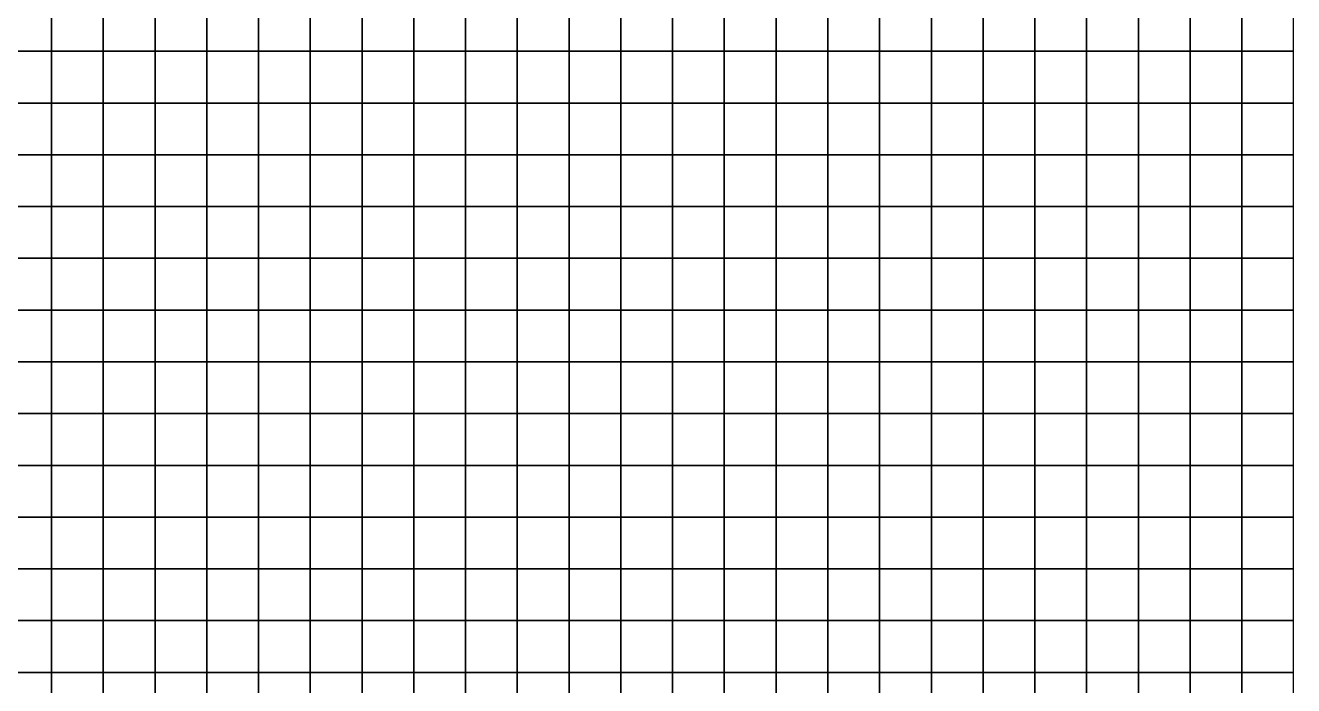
# Model space of a CAD drawing. Extents: x -32000 to 32000, y -32000 to 32000.
# Drawn here: x 16317 to 32000, y -23843 to -15680 of the extents above; entities that cross this region are included whole.
import ezdxf

# ---------------------------------------------------------------- set-up
doc = ezdxf.new("R2010")
doc.units = 0

msp = doc.modelspace()

# ---------------------------------------------------------------- linework, layer by layer
at = {"color": 1}
for points in [[(16000, -16000, 4167.4043), (16640, -16000, 4043.2969), (16640, -15360, 4107.3501), (16000, -15360, 4258.9121)], [(16640, -16000, 4043.2969), (17280, -16000, 3815.0173), (17280, -15360, 3939.2651), (16640, -15360, 4107.3501)], [(17280, -16000, 3815.0173), (17920, -16000, 3750.3757), (17920, -15360, 3925.1968), (17280, -15360, 3939.2651)], [(17920, -16000, 3750.3757), (18559.9961, -16000, 3735.0547), (18559.9961, -15360, 3928.1243), (17920, -15360, 3925.1968)], [(18559.9961, -16000, 3735.0547), (19199.9961, -16000, 3713.3682), (19199.9961, -15360, 3856.3247), (18559.9961, -15360, 3928.1243)], [(19199.9961, -16000, 3713.3682), (19840, -16000, 3720.6787), (19840, -15360, 3966.5603), (19199.9961, -15360, 3856.3247)], [(19840, -16000, 3720.6787), (20480, -16000, 3599.5635), (20480, -15360, 4030.4558), (19840, -15360, 3966.5603)], [(20480, -16000, 3599.5635), (21120, -16000, 3565.0447), (21120, -15360, 3843.7263), (20480, -15360, 4030.4558)], [(21120, -16000, 3565.0447), (21760, -16000, 3517.4263), (21760, -15360, 3878.0732), (21120, -15360, 3843.7263)], [(21760, -16000, 3517.4263), (22399.9961, -16000, 3623.3149), (22399.9961, -15360, 4123.4331), (21760, -15360, 3878.0732)], [(22399.9961, -16000, 3623.3149), (23039.9961, -16000, 3895.1519), (23039.9961, -15360, 4169.5786), (22399.9961, -15360, 4123.4331)], [(23039.9961, -16000, 3895.1519), (23680, -16000, 3943.478), (23680, -15360, 4253.6768), (23039.9961, -15360, 4169.5786)], [(23680, -16000, 3943.478), (24320, -16000, 3924.6743), (24320, -15360, 4438.6128), (23680, -15360, 4253.6768)], [(24320, -16000, 3924.6743), (24960, -16000, 4175.3301), (24960, -15360, 4695.6484), (24320, -15360, 4438.6128)], [(24960, -16000, 4175.3301), (25600, -16000, 4461.6943), (25600, -15360, 4816.7568), (24960, -15360, 4695.6484)], [(25600, -16000, 4461.6943), (26239.9961, -16000, 4302.4487), (26239.9961, -15360, 4502.0557), (25600, -15360, 4816.7568)], [(26239.9961, -16000, 4302.4487), (26879.9961, -16000, 3858.3755), (26879.9961, -15360, 4125.2021), (26239.9961, -15360, 4502.0557)], [(26879.9961, -16000, 3858.3755), (27520, -16000, 3593.4868), (27520, -15360, 3910.4973), (26879.9961, -15360, 4125.2021)], [(27520, -16000, 3593.4868), (28160, -16000, 3588.5361), (28160, -15360, 3726.1733), (27520, -15360, 3910.4973)], [(28160, -16000, 3588.5361), (28800, -16000, 3607.6599), (28800, -15360, 3720.5642), (28160, -15360, 3726.1733)], [(28800, -16000, 3607.6599), (29440, -16000, 3624.0962), (29440, -15360, 3764.5854), (28800, -15360, 3720.5642)], [(29440, -16000, 3624.0962), (30079.9961, -16000, 3627.2964), (30079.9961, -15360, 3829.9976), (29440, -15360, 3764.5854)], [(30079.9961, -16000, 3627.2964), (30719.9961, -16000, 3826.1169), (30719.9961, -15360, 4071.9575), (30079.9961, -15360, 3829.9976)], [(30719.9961, -16000, 3826.1169), (31359.9961, -16000, 4200.1123), (31359.9961, -15360, 4298.8691), (30719.9961, -15360, 4071.9575)], [(31359.9961, -16000, 4200.1123), (32000, -16000), (32000, -15360), (31359.9961, -15360, 4298.8691)], [(16000, -16640, 3868.4822), (16640, -16640, 3800.4749), (16640, -16000, 4043.2969), (16000, -16000, 4167.4043)], [(16640, -16640, 3800.4749), (17280, -16640, 3736.8904), (17280, -16000, 3815.0173), (16640, -16000, 4043.2969)], [(17280, -16640, 3736.8904), (17920, -16640, 3772.9636), (17920, -16000, 3750.3757), (17280, -16000, 3815.0173)], [(17920, -16640, 3772.9636), (18559.9961, -16640, 3764.9937), (18559.9961, -16000, 3735.0547), (17920, -16000, 3750.3757)], [(18559.9961, -16640, 3764.9937), (19199.9961, -16640, 3655.9644), (19199.9961, -16000, 3713.3682), (18559.9961, -16000, 3735.0547)], [(19199.9961, -16640, 3655.9644), (19840, -16640, 3372.9507), (19840, -16000, 3720.6787), (19199.9961, -16000, 3713.3682)], [(19840, -16640, 3372.9507), (20480, -16640, 3191.9795), (20480, -16000, 3599.5635), (19840, -16000, 3720.6787)], [(20480, -16640, 3191.9795), (21120, -16640, 3149.9302), (21120, -16000, 3565.0447), (20480, -16000, 3599.5635)], [(21120, -16640, 3149.9302), (21760, -16640, 2944.1929), (21760, -16000, 3517.4263), (21120, -16000, 3565.0447)], [(21760, -16640, 2944.1929), (22399.9961, -16640, 3091.5662), (22399.9961, -16000, 3623.3149), (21760, -16000, 3517.4263)], [(22399.9961, -16640, 3091.5662), (23039.9961, -16640, 3431.6963), (23039.9961, -16000, 3895.1519), (22399.9961, -16000, 3623.3149)], [(23039.9961, -16640, 3431.6963), (23680, -16640, 3381.2993), (23680, -16000, 3943.478), (23039.9961, -16000, 3895.1519)], [(23680, -16640, 3381.2993), (24320, -16640, 3452.8274), (24320, -16000, 3924.6743), (23680, -16000, 3943.478)], [(24320, -16640, 3452.8274), (24960, -16640, 3694.7185), (24960, -16000, 4175.3301), (24320, -16000, 3924.6743)], [(24960, -16640, 3694.7185), (25600, -16640, 3787.4919), (25600, -16000, 4461.6943), (24960, -16000, 4175.3301)], [(25600, -16640, 3787.4919), (26239.9961, -16640, 3870.2788), (26239.9961, -16000, 4302.4487), (25600, -16000, 4461.6943)], [(26239.9961, -16640, 3870.2788), (26879.9961, -16640, 3684.5105), (26879.9961, -16000, 3858.3755), (26239.9961, -16000, 4302.4487)], [(26879.9961, -16640, 3684.5105), (27520, -16640, 3364.1174), (27520, -16000, 3593.4868), (26879.9961, -16000, 3858.3755)], [(27520, -16640, 3364.1174), (28160, -16640, 3436.8718), (28160, -16000, 3588.5361), (27520, -16000, 3593.4868)], [(28160, -16640, 3436.8718), (28800, -16640, 3555.2063), (28800, -16000, 3607.6599), (28160, -16000, 3588.5361)], [(28800, -16640, 3555.2063), (29440, -16640, 3704.4102), (29440, -16000, 3624.0962), (28800, -16000, 3607.6599)], [(29440, -16640, 3704.4102), (30079.9961, -16640, 3716.8552), (30079.9961, -16000, 3627.2964), (29440, -16000, 3624.0962)], [(30079.9961, -16640, 3716.8552), (30719.9961, -16640, 3802.8789), (30719.9961, -16000, 3826.1169), (30079.9961, -16000, 3627.2964)], [(30719.9961, -16640, 3802.8789), (31359.9961, -16640, 3959.6707), (31359.9961, -16000, 4200.1123), (30719.9961, -16000, 3826.1169)], [(31359.9961, -16640, 3959.6707), (32000, -16640), (32000, -16000), (31359.9961, -16000, 4200.1123)], [(16000, -17280, 3636.9434), (16640, -17280, 3733.1252), (16640, -16640, 3800.4749), (16000, -16640, 3868.4822)], [(16640, -17280, 3733.1252), (17280, -17280, 3752.0393), (17280, -16640, 3736.8904), (16640, -16640, 3800.4749)], [(17280, -17280, 3752.0393), (17920, -17280, 3661.5615), (17920, -16640, 3772.9636), (17280, -16640, 3736.8904)], [(17920, -17280, 3661.5615), (18559.9961, -17280, 3559.6475), (18559.9961, -16640, 3764.9937), (17920, -16640, 3772.9636)], [(18559.9961, -17280, 3559.6475), (19199.9961, -17280, 3349.8076), (19199.9961, -16640, 3655.9644), (18559.9961, -16640, 3764.9937)], [(19199.9961, -17280, 3349.8076), (19840, -17280, 2950.7556), (19840, -16640, 3372.9507), (19199.9961, -16640, 3655.9644)], [(19840, -17280, 2950.7556), (20480, -17280, 2837.9883), (20480, -16640, 3191.9795), (19840, -16640, 3372.9507)], [(20480, -17280, 2837.9883), (21120, -17280, 2759.874), (21120, -16640, 3149.9302), (20480, -16640, 3191.9795)], [(21120, -17280, 2759.874), (21760, -17280, 2535.4602), (21760, -16640, 2944.1929), (21120, -16640, 3149.9302)], [(21760, -17280, 2535.4602), (22399.9961, -17280, 2678.5796), (22399.9961, -16640, 3091.5662), (21760, -16640, 2944.1929)], [(22399.9961, -17280, 2678.5796), (23039.9961, -17280, 2847.9919), (23039.9961, -16640, 3431.6963), (22399.9961, -16640, 3091.5662)], [(23039.9961, -17280, 2847.9919), (23680, -17280, 2818.4741), (23680, -16640, 3381.2993), (23039.9961, -16640, 3431.6963)], [(23680, -17280, 2818.4741), (24320, -17280, 3073.6433), (24320, -16640, 3452.8274), (23680, -16640, 3381.2993)], [(24320, -17280, 3073.6433), (24960, -17280, 3326.2927), (24960, -16640, 3694.7185), (24320, -16640, 3452.8274)], [(24960, -17280, 3326.2927), (25600, -17280, 3162.8604), (25600, -16640, 3787.4919), (24960, -16640, 3694.7185)], [(25600, -17280, 3162.8604), (26239.9961, -17280, 3112.3008), (26239.9961, -16640, 3870.2788), (25600, -16640, 3787.4919)], [(26239.9961, -17280, 3112.3008), (26879.9961, -17280, 3216.6404), (26879.9961, -16640, 3684.5105), (26239.9961, -16640, 3870.2788)], [(26879.9961, -17280, 3216.6404), (27520, -17280, 3167.3577), (27520, -16640, 3364.1174), (26879.9961, -16640, 3684.5105)], [(27520, -17280, 3167.3577), (28160, -17280, 3334.9495), (28160, -16640, 3436.8718), (27520, -16640, 3364.1174)], [(28160, -17280, 3334.9495), (28800, -17280, 3535.8081), (28800, -16640, 3555.2063), (28160, -16640, 3436.8718)], [(28800, -17280, 3535.8081), (29440, -17280, 3777.7473), (29440, -16640, 3704.4102), (28800, -16640, 3555.2063)], [(29440, -17280, 3777.7473), (30079.9961, -17280, 3860.4106), (30079.9961, -16640, 3716.8552), (29440, -16640, 3704.4102)], [(30079.9961, -17280, 3860.4106), (30719.9961, -17280, 3778.2097), (30719.9961, -16640, 3802.8789), (30079.9961, -16640, 3716.8552)], [(30719.9961, -17280, 3778.2097), (31359.9961, -17280, 3638.512), (31359.9961, -16640, 3959.6707), (30719.9961, -16640, 3802.8789)], [(31359.9961, -17280, 3638.512), (32000, -17280), (32000, -16640), (31359.9961, -16640, 3959.6707)], [(16000, -17920, 3518.7813), (16640, -17920, 3530.6458), (16640, -17280, 3733.1252), (16000, -17280, 3636.9434)], [(16640, -17920, 3530.6458), (17280, -17920, 3524.425), (17280, -17280, 3752.0393), (16640, -17280, 3733.1252)], [(17280, -17920, 3524.425), (17920, -17920, 3266.5107), (17920, -17280, 3661.5615), (17280, -17280, 3752.0393)], [(17920, -17920, 3266.5107), (18559.9961, -17920, 3107.3599), (18559.9961, -17280, 3559.6475), (17920, -17280, 3661.5615)], [(18559.9961, -17920, 3107.3599), (19199.9961, -17920, 2961.9543), (19199.9961, -17280, 3349.8076), (18559.9961, -17280, 3559.6475)], [(19199.9961, -17920, 2961.9543), (19840, -17920, 2768.6091), (19840, -17280, 2950.7556), (19199.9961, -17280, 3349.8076)], [(19840, -17920, 2768.6091), (20480, -17920, 2697.5588), (20480, -17280, 2837.9883), (19840, -17280, 2950.7556)], [(20480, -17920, 2697.5588), (21120, -17920, 2606.6262), (21120, -17280, 2759.874), (20480, -17280, 2837.9883)], [(21120, -17920, 2606.6262), (21760, -17920, 2523.4475), (21760, -17280, 2535.4602), (21120, -17280, 2759.874)], [(21760, -17920, 2523.4475), (22399.9961, -17920, 2476.6536), (22399.9961, -17280, 2678.5796), (21760, -17280, 2535.4602)], [(22399.9961, -17920, 2476.6536), (23039.9961, -17920, 2472.3726), (23039.9961, -17280, 2847.9919), (22399.9961, -17280, 2678.5796)], [(23039.9961, -17920, 2472.3726), (23680, -17920, 2578.6243), (23680, -17280, 2818.4741), (23039.9961, -17280, 2847.9919)], [(23680, -17920, 2578.6243), (24320, -17920, 2775.4727), (24320, -17280, 3073.6433), (23680, -17280, 2818.4741)], [(24320, -17920, 2775.4727), (24960, -17920, 3002.0186), (24960, -17280, 3326.2927), (24320, -17280, 3073.6433)], [(24960, -17920, 3002.0186), (25600, -17920, 2708.854), (25600, -17280, 3162.8604), (24960, -17280, 3326.2927)], [(25600, -17920, 2708.854), (26239.9961, -17920, 2437.5193), (26239.9961, -17280, 3112.3008), (25600, -17280, 3162.8604)], [(26239.9961, -17920, 2437.5193), (26879.9961, -17920, 2565.9077), (26879.9961, -17280, 3216.6404), (26239.9961, -17280, 3112.3008)], [(26879.9961, -17920, 2565.9077), (27520, -17920, 2759.6501), (27520, -17280, 3167.3577), (26879.9961, -17280, 3216.6404)], [(27520, -17920, 2759.6501), (28160, -17920, 3107.8696), (28160, -17280, 3334.9495), (27520, -17280, 3167.3577)], [(28160, -17920, 3107.8696), (28800, -17920, 3337.6975), (28800, -17280, 3535.8081), (28160, -17280, 3334.9495)], [(28800, -17920, 3337.6975), (29440, -17920, 3627.1355), (29440, -17280, 3777.7473), (28800, -17280, 3535.8081)], [(29440, -17920, 3627.1355), (30079.9961, -17920, 3708.0161), (30079.9961, -17280, 3860.4106), (29440, -17280, 3777.7473)], [(30079.9961, -17920, 3708.0161), (30719.9961, -17920, 3449.9795), (30719.9961, -17280, 3778.2097), (30079.9961, -17280, 3860.4106)], [(30719.9961, -17920, 3449.9795), (31359.9961, -17920, 3201.3232), (31359.9961, -17280, 3638.512), (30719.9961, -17280, 3778.2097)], [(31359.9961, -17920, 3201.3232), (32000, -17920), (32000, -17280), (31359.9961, -17280, 3638.512)], [(16000, -18560, 3388.9114), (16640, -18560, 3164.7986), (16640, -17920, 3530.6458), (16000, -17920, 3518.7813)], [(16640, -18560, 3164.7986), (17280, -18560, 3136.9402), (17280, -17920, 3524.425), (16640, -17920, 3530.6458)], [(17280, -18560, 3136.9402), (17920, -18560, 3042.0156), (17920, -17920, 3266.5107), (17280, -17920, 3524.425)], [(17920, -18560, 3042.0156), (18559.9961, -18560, 2886.2244), (18559.9961, -17920, 3107.3599), (17920, -17920, 3266.5107)], [(18559.9961, -18560, 2886.2244), (19199.9961, -18560, 2827.3267), (19199.9961, -17920, 2961.9543), (18559.9961, -17920, 3107.3599)], [(19199.9961, -18560, 2827.3267), (19840, -18560, 2892.563), (19840, -17920, 2768.6091), (19199.9961, -17920, 2961.9543)], [(19840, -18560, 2892.563), (20480, -18560, 2860.4622), (20480, -17920, 2697.5588), (19840, -17920, 2768.6091)], [(20480, -18560, 2860.4622), (21120, -18560, 2705.6934), (21120, -17920, 2606.6262), (20480, -17920, 2697.5588)], [(21120, -18560, 2705.6934), (21760, -18560, 2573.1956), (21760, -17920, 2523.4475), (21120, -17920, 2606.6262)], [(21760, -18560, 2573.1956), (22399.9961, -18560, 2397.5168), (22399.9961, -17920, 2476.6536), (21760, -17920, 2523.4475)], [(22399.9961, -18560, 2397.5168), (23039.9961, -18560, 2363.8633), (23039.9961, -17920, 2472.3726), (22399.9961, -17920, 2476.6536)], [(23039.9961, -18560, 2363.8633), (23680, -18560, 2330.3706), (23680, -17920, 2578.6243), (23039.9961, -17920, 2472.3726)], [(23680, -18560, 2330.3706), (24320, -18560, 2381.1462), (24320, -17920, 2775.4727), (23680, -17920, 2578.6243)], [(24320, -18560, 2381.1462), (24960, -18560, 2663.6208), (24960, -17920, 3002.0186), (24320, -17920, 2775.4727)], [(24960, -18560, 2663.6208), (25600, -18560, 2373.7283), (25600, -17920, 2708.854), (24960, -17920, 3002.0186)], [(25600, -18560, 2373.7283), (26239.9961, -18560, 1969.1946), (26239.9961, -17920, 2437.5193), (25600, -17920, 2708.854)], [(26239.9961, -18560, 1969.1946), (26879.9961, -18560, 1993.5083), (26879.9961, -17920, 2565.9077), (26239.9961, -17920, 2437.5193)], [(26879.9961, -18560, 1993.5083), (27520, -18560, 2200.1194), (27520, -17920, 2759.6501), (26879.9961, -17920, 2565.9077)], [(27520, -18560, 2200.1194), (28160, -18560, 2419.2463), (28160, -17920, 3107.8696), (27520, -17920, 2759.6501)], [(28160, -18560, 2419.2463), (28800, -18560, 2859.0945), (28800, -17920, 3337.6975), (28160, -17920, 3107.8696)], [(28800, -18560, 2859.0945), (29440, -18560, 3563.8816), (29440, -17920, 3627.1355), (28800, -17920, 3337.6975)], [(29440, -18560, 3563.8816), (30079.9961, -18560, 3669.6145), (30079.9961, -17920, 3708.0161), (29440, -17920, 3627.1355)], [(30079.9961, -18560, 3669.6145), (30719.9961, -18560, 3297.9233), (30719.9961, -17920, 3449.9795), (30079.9961, -17920, 3708.0161)], [(30719.9961, -18560, 3297.9233), (31359.9961, -18560, 3018.2051), (31359.9961, -17920, 3201.3232), (30719.9961, -17920, 3449.9795)], [(31359.9961, -18560, 3018.2051), (32000, -18560), (32000, -17920), (31359.9961, -17920, 3201.3232)], [(16000, -19200, 3169.9473), (16640, -19200, 2970.7688), (16640, -18560, 3164.7986), (16000, -18560, 3388.9114)], [(16640, -19200, 2970.7688), (17280, -19200, 2978.9751), (17280, -18560, 3136.9402), (16640, -18560, 3164.7986)], [(17280, -19200, 2978.9751), (17920, -19200, 2998.8469), (17920, -18560, 3042.0156), (17280, -18560, 3136.9402)], [(17920, -19200, 2998.8469), (18559.9961, -19200, 2826.0437), (18559.9961, -18560, 2886.2244), (17920, -18560, 3042.0156)], [(18559.9961, -19200, 2826.0437), (19199.9961, -19200, 2792.2542), (19199.9961, -18560, 2827.3267), (18559.9961, -18560, 2886.2244)], [(19199.9961, -19200, 2792.2542), (19840, -19200, 2988.5798), (19840, -18560, 2892.563), (19199.9961, -18560, 2827.3267)], [(19840, -19200, 2988.5798), (20480, -19200, 2991.2947), (20480, -18560, 2860.4622), (19840, -18560, 2892.563)], [(20480, -19200, 2991.2947), (21120, -19200, 2830.8284), (21120, -18560, 2705.6934), (20480, -18560, 2860.4622)], [(21120, -19200, 2830.8284), (21760, -19200, 2594.9204), (21760, -18560, 2573.1956), (21120, -18560, 2705.6934)], [(21760, -19200, 2594.9204), (22399.9961, -19200, 2276.8572), (22399.9961, -18560, 2397.5168), (21760, -18560, 2573.1956)], [(22399.9961, -19200, 2276.8572), (23039.9961, -19200, 2114.1228), (23039.9961, -18560, 2363.8633), (22399.9961, -18560, 2397.5168)], [(23039.9961, -19200, 2114.1228), (23680, -19200, 1953.8127), (23680, -18560, 2330.3706), (23039.9961, -18560, 2363.8633)], [(23680, -19200, 1953.8127), (24320, -19200, 1984.9796), (24320, -18560, 2381.1462), (23680, -18560, 2330.3706)], [(24320, -19200, 1984.9796), (24960, -19200, 2250.2419), (24960, -18560, 2663.6208), (24320, -18560, 2381.1462)], [(24960, -19200, 2250.2419), (25600, -19200, 2086.8403), (25600, -18560, 2373.7283), (24960, -18560, 2663.6208)], [(25600, -19200, 2086.8403), (26239.9961, -19200, 1742.8783), (26239.9961, -18560, 1969.1946), (25600, -18560, 2373.7283)], [(26239.9961, -19200, 1742.8783), (26879.9961, -19200, 1700.866), (26879.9961, -18560, 1993.5083), (26239.9961, -18560, 1969.1946)], [(26879.9961, -19200, 1700.866), (27520, -19200, 1845.6902), (27520, -18560, 2200.1194), (26879.9961, -18560, 1993.5083)], [(27520, -19200, 1845.6902), (28160, -19200, 2049.053), (28160, -18560, 2419.2463), (27520, -18560, 2200.1194)], [(28160, -19200, 2049.053), (28800, -19200, 2720.3433), (28800, -18560, 2859.0945), (28160, -18560, 2419.2463)], [(28800, -19200, 2720.3433), (29440, -19200, 3536.8518), (29440, -18560, 3563.8816), (28800, -18560, 2859.0945)], [(29440, -19200, 3536.8518), (30079.9961, -19200, 3747.5742), (30079.9961, -18560, 3669.6145), (29440, -18560, 3563.8816)], [(30079.9961, -19200, 3747.5742), (30719.9961, -19200, 3398.5027), (30719.9961, -18560, 3297.9233), (30079.9961, -18560, 3669.6145)], [(30719.9961, -19200, 3398.5027), (31359.9961, -19200, 3047.1689), (31359.9961, -18560, 3018.2051), (30719.9961, -18560, 3297.9233)], [(31359.9961, -19200, 3047.1689), (32000, -19200), (32000, -18560), (31359.9961, -18560, 3018.2051)], [(16000, -19840, 3126.1724), (16640, -19840, 2940.8376), (16640, -19200, 2970.7688), (16000, -19200, 3169.9473)], [(16640, -19840, 2940.8376), (17280, -19840, 2905.1184), (17280, -19200, 2978.9751), (16640, -19200, 2970.7688)], [(17280, -19840, 2905.1184), (17920, -19840, 2824.5178), (17920, -19200, 2998.8469), (17280, -19200, 2978.9751)], [(17920, -19840, 2824.5178), (18559.9961, -19840, 2635.9075), (18559.9961, -19200, 2826.0437), (17920, -19200, 2998.8469)], [(18559.9961, -19840, 2635.9075), (19199.9961, -19840, 2565.8901), (19199.9961, -19200, 2792.2542), (18559.9961, -19200, 2826.0437)], [(19199.9961, -19840, 2565.8901), (19840, -19840, 2879.9661), (19840, -19200, 2988.5798), (19199.9961, -19200, 2792.2542)], [(19840, -19840, 2879.9661), (20480, -19840, 2997.769), (20480, -19200, 2991.2947), (19840, -19200, 2988.5798)], [(20480, -19840, 2997.769), (21120, -19840, 2816.5144), (21120, -19200, 2830.8284), (20480, -19200, 2991.2947)], [(21120, -19840, 2816.5144), (21760, -19840, 2589.9851), (21760, -19200, 2594.9204), (21120, -19200, 2830.8284)], [(21760, -19840, 2589.9851), (22399.9961, -19840, 2266.2981), (22399.9961, -19200, 2276.8572), (21760, -19200, 2594.9204)], [(22399.9961, -19840, 2266.2981), (23039.9961, -19840, 1981.3961), (23039.9961, -19200, 2114.1228), (22399.9961, -19200, 2276.8572)], [(23039.9961, -19840, 1981.3961), (23680, -19840, 1777.5367), (23680, -19200, 1953.8127), (23039.9961, -19200, 2114.1228)], [(23680, -19840, 1777.5367), (24320, -19840, 1818.7792), (24320, -19200, 1984.9796), (23680, -19200, 1953.8127)], [(24320, -19840, 1818.7792), (24960, -19840, 2030.645), (24960, -19200, 2250.2419), (24320, -19200, 1984.9796)], [(24960, -19840, 2030.645), (25600, -19840, 1954.2603), (25600, -19200, 2086.8403), (24960, -19200, 2250.2419)], [(25600, -19840, 1954.2603), (26239.9961, -19840, 1735.9392), (26239.9961, -19200, 1742.8783), (25600, -19200, 2086.8403)], [(26239.9961, -19840, 1735.9392), (26879.9961, -19840, 1671.4956), (26879.9961, -19200, 1700.866), (26239.9961, -19200, 1742.8783)], [(26879.9961, -19840, 1671.4956), (27520, -19840, 1686.307), (27520, -19200, 1845.6902), (26879.9961, -19200, 1700.866)], [(27520, -19840, 1686.307), (28160, -19840, 1891.5896), (28160, -19200, 2049.053), (27520, -19200, 1845.6902)], [(28160, -19840, 1891.5896), (28800, -19840, 2425.2058), (28800, -19200, 2720.3433), (28160, -19200, 2049.053)], [(28800, -19840, 2425.2058), (29440, -19840, 3036.9194), (29440, -19200, 3536.8518), (28800, -19200, 2720.3433)], [(29440, -19840, 3036.9194), (30079.9961, -19840, 3453.5457), (30079.9961, -19200, 3747.5742), (29440, -19200, 3536.8518)], [(30079.9961, -19840, 3453.5457), (30719.9961, -19840, 3460.3435), (30719.9961, -19200, 3398.5027), (30079.9961, -19200, 3747.5742)], [(30719.9961, -19840, 3460.3435), (31359.9961, -19840, 3242.7634), (31359.9961, -19200, 3047.1689), (30719.9961, -19200, 3398.5027)], [(31359.9961, -19840, 3242.7634), (32000, -19840), (32000, -19200), (31359.9961, -19200, 3047.1689)], [(16000, -20480, 3152.563), (16640, -20480, 2998.6357), (16640, -19840, 2940.8376), (16000, -19840, 3126.1724)], [(16640, -20480, 2998.6357), (17280, -20480, 2958.0771), (17280, -19840, 2905.1184), (16640, -19840, 2940.8376)], [(17280, -20480, 2958.0771), (17920, -20480, 2777.4148), (17920, -19840, 2824.5178), (17280, -19840, 2905.1184)], [(17920, -20480, 2777.4148), (18559.9961, -20480, 2560.8359), (18559.9961, -19840, 2635.9075), (17920, -19840, 2824.5178)], [(18559.9961, -20480, 2560.8359), (19199.9961, -20480, 2337.1316), (19199.9961, -19840, 2565.8901), (18559.9961, -19840, 2635.9075)], [(19199.9961, -20480, 2337.1316), (19840, -20480, 2507.0271), (19840, -19840, 2879.9661), (19199.9961, -19840, 2565.8901)], [(19840, -20480, 2507.0271), (20480, -20480, 2689.041), (20480, -19840, 2997.769), (19840, -19840, 2879.9661)], [(20480, -20480, 2689.041), (21120, -20480, 2501.4985), (21120, -19840, 2816.5144), (20480, -19840, 2997.769)], [(21120, -20480, 2501.4985), (21760, -20480, 2303.6584), (21760, -19840, 2589.9851), (21120, -19840, 2816.5144)], [(21760, -20480, 2303.6584), (22399.9961, -20480, 2162.5249), (22399.9961, -19840, 2266.2981), (21760, -19840, 2589.9851)], [(22399.9961, -20480, 2162.5249), (23039.9961, -20480, 1996.879), (23039.9961, -19840, 1981.3961), (22399.9961, -19840, 2266.2981)], [(23039.9961, -20480, 1996.879), (23680, -20480, 1777.5083), (23680, -19840, 1777.5367), (23039.9961, -19840, 1981.3961)], [(23680, -20480, 1777.5083), (24320, -20480, 1756.8451), (24320, -19840, 1818.7792), (23680, -19840, 1777.5367)], [(24320, -20480, 1756.8451), (24960, -20480, 1884.8514), (24960, -19840, 2030.645), (24320, -19840, 1818.7792)], [(24960, -20480, 1884.8514), (25600, -20480, 1815.2069), (25600, -19840, 1954.2603), (24960, -19840, 2030.645)], [(25600, -20480, 1815.2069), (26239.9961, -20480, 1670.2803), (26239.9961, -19840, 1735.9392), (25600, -19840, 1954.2603)], [(26239.9961, -20480, 1670.2803), (26879.9961, -20480, 1668.2957), (26879.9961, -19840, 1671.4956), (26239.9961, -19840, 1735.9392)], [(26879.9961, -20480, 1668.2957), (27520, -20480, 1669.6213), (27520, -19840, 1686.307), (26879.9961, -19840, 1671.4956)], [(27520, -20480, 1669.6213), (28160, -20480, 1763.6738), (28160, -19840, 1891.5896), (27520, -19840, 1686.307)], [(28160, -20480, 1763.6738), (28800, -20480, 2147.7539), (28800, -19840, 2425.2058), (28160, -19840, 1891.5896)], [(28800, -20480, 2147.7539), (29440, -20480, 2593.7712), (29440, -19840, 3036.9194), (28800, -19840, 2425.2058)], [(29440, -20480, 2593.7712), (30079.9961, -20480, 3075.2976), (30079.9961, -19840, 3453.5457), (29440, -19840, 3036.9194)], [(30079.9961, -20480, 3075.2976), (30719.9961, -20480, 3434.5154), (30719.9961, -19840, 3460.3435), (30079.9961, -19840, 3453.5457)], [(30719.9961, -20480, 3434.5154), (31359.9961, -20480, 3296.144), (31359.9961, -19840, 3242.7634), (30719.9961, -19840, 3460.3435)], [(31359.9961, -20480, 3296.144), (32000, -20480), (32000, -19840), (31359.9961, -19840, 3242.7634)], [(16000, -21120, 3317.3748), (16640, -21120, 3111.6379), (16640, -20480, 2998.6357), (16000, -20480, 3152.563)], [(16640, -21120, 3111.6379), (17280, -21120, 3094.3088), (17280, -20480, 2958.0771), (16640, -20480, 2998.6357)], [(17280, -21120, 3094.3088), (17920, -21120, 2906.0842), (17920, -20480, 2777.4148), (17280, -20480, 2958.0771)], [(17920, -21120, 2906.0842), (18559.9961, -21120, 2471.7202), (18559.9961, -20480, 2560.8359), (17920, -20480, 2777.4148)], [(18559.9961, -21120, 2471.7202), (19199.9961, -21120, 2085.4709), (19199.9961, -20480, 2337.1316), (18559.9961, -20480, 2560.8359)], [(19199.9961, -21120, 2085.4709), (19840, -21120, 2108.6028), (19840, -20480, 2507.0271), (19199.9961, -20480, 2337.1316)], [(19840, -21120, 2108.6028), (20480, -21120, 2253.0862), (20480, -20480, 2689.041), (19840, -20480, 2507.0271)], [(20480, -21120, 2253.0862), (21120, -21120, 2185.615), (21120, -20480, 2501.4985), (20480, -20480, 2689.041)], [(21120, -21120, 2185.615), (21760, -21120, 2008.6226), (21760, -20480, 2303.6584), (21120, -20480, 2501.4985)], [(21760, -21120, 2008.6226), (22399.9961, -21120, 1917.0425), (22399.9961, -20480, 2162.5249), (21760, -20480, 2303.6584)], [(22399.9961, -21120, 1917.0425), (23039.9961, -21120, 1871.8778), (23039.9961, -20480, 1996.879), (22399.9961, -20480, 2162.5249)], [(23039.9961, -21120, 1871.8778), (23680, -21120, 1748.9883), (23680, -20480, 1777.5083), (23039.9961, -20480, 1996.879)], [(23680, -21120, 1748.9883), (24320, -21120, 1708.5287), (24320, -20480, 1756.8451), (23680, -20480, 1777.5083)], [(24320, -21120, 1708.5287), (24960, -21120, 1722.3369), (24960, -20480, 1884.8514), (24320, -20480, 1756.8451)], [(24960, -21120, 1722.3369), (25600, -21120, 1662.4447), (25600, -20480, 1815.2069), (24960, -20480, 1884.8514)], [(25600, -21120, 1662.4447), (26239.9961, -21120, 1663.7703), (26239.9961, -20480, 1670.2803), (25600, -20480, 1815.2069)], [(26239.9961, -21120, 1663.7703), (26879.9961, -21120, 1665.0957), (26879.9961, -20480, 1668.2957), (26239.9961, -20480, 1670.2803)], [(26879.9961, -21120, 1665.0957), (27520, -21120, 1666.4213), (27520, -20480, 1669.6213), (26879.9961, -20480, 1668.2957)], [(27520, -21120, 1666.4213), (28160, -21120, 1714.0726), (28160, -20480, 1763.6738), (27520, -20480, 1669.6213)], [(28160, -21120, 1714.0726), (28800, -21120, 1995.4265), (28800, -20480, 2147.7539), (28160, -20480, 1763.6738)], [(28800, -21120, 1995.4265), (29440, -21120, 2448.6877), (29440, -20480, 2593.7712), (28800, -20480, 2147.7539)], [(29440, -21120, 2448.6877), (30079.9961, -21120, 2899.3071), (30079.9961, -20480, 3075.2976), (29440, -20480, 2593.7712)], [(30079.9961, -21120, 2899.3071), (30719.9961, -21120, 3164.8657), (30719.9961, -20480, 3434.5154), (30079.9961, -20480, 3075.2976)], [(30719.9961, -21120, 3164.8657), (31359.9961, -21120, 3128.5813), (31359.9961, -20480, 3296.144), (30719.9961, -20480, 3434.5154)], [(31359.9961, -21120, 3128.5813), (32000, -21120), (32000, -20480), (31359.9961, -20480, 3296.144)], [(16000, -21760, 3641.5488), (16640, -21760, 3215.7615), (16640, -21120, 3111.6379), (16000, -21120, 3317.3748)], [(16640, -21760, 3215.7615), (17280, -21760, 2847.4287), (17280, -21120, 3094.3088), (16640, -21120, 3111.6379)], [(17280, -21760, 2847.4287), (17920, -21760, 2652.5942), (17920, -21120, 2906.0842), (17280, -21120, 3094.3088)], [(17920, -21760, 2652.5942), (18559.9961, -21760, 2401.0894), (18559.9961, -21120, 2471.7202), (17920, -21120, 2906.0842)], [(18559.9961, -21760, 2401.0894), (19199.9961, -21760, 2101.7024), (19199.9961, -21120, 2085.4709), (18559.9961, -21120, 2471.7202)], [(19199.9961, -21760, 2101.7024), (19840, -21760, 1981.8516), (19840, -21120, 2108.6028), (19199.9961, -21120, 2085.4709)], [(19840, -21760, 1981.8516), (20480, -21760, 1985.5114), (20480, -21120, 2253.0862), (19840, -21120, 2108.6028)], [(20480, -21760, 1985.5114), (21120, -21760, 2056.573), (21120, -21120, 2185.615), (20480, -21120, 2253.0862)], [(21120, -21760, 2056.573), (21760, -21760, 1976.1766), (21760, -21120, 2008.6226), (21120, -21120, 2185.615)], [(21760, -21760, 1976.1766), (22399.9961, -21760, 1844.5624), (22399.9961, -21120, 1917.0425), (21760, -21120, 2008.6226)], [(22399.9961, -21760, 1844.5624), (23039.9961, -21760, 1847.7196), (23039.9961, -21120, 1871.8778), (22399.9961, -21120, 1917.0425)], [(23039.9961, -21760, 1847.7196), (23680, -21760, 1778.2305), (23680, -21120, 1748.9883), (23039.9961, -21120, 1871.8778)], [(23680, -21760, 1778.2305), (24320, -21760, 1731.9902), (24320, -21120, 1708.5287), (23680, -21120, 1748.9883)], [(24320, -21760, 1731.9902), (24960, -21760, 1694.6073), (24960, -21120, 1722.3369), (24320, -21120, 1708.5287)], [(24960, -21760, 1694.6073), (25600, -21760, 1659.2448), (25600, -21120, 1662.4447), (24960, -21120, 1722.3369)], [(25600, -21760, 1659.2448), (26239.9961, -21760, 1660.5703), (26239.9961, -21120, 1663.7703), (25600, -21120, 1662.4447)], [(26239.9961, -21760, 1660.5703), (26879.9961, -21760, 1661.8958), (26879.9961, -21120, 1665.0957), (26239.9961, -21120, 1663.7703)], [(26879.9961, -21760, 1661.8958), (27520, -21760, 1663.2213), (27520, -21120, 1666.4213), (26879.9961, -21120, 1665.0957)], [(27520, -21760, 1663.2213), (28160, -21760, 1664.547), (28160, -21120, 1714.0726), (27520, -21120, 1666.4213)], [(28160, -21760, 1664.547), (28800, -21760, 1746.1428), (28800, -21120, 1995.4265), (28160, -21120, 1714.0726)], [(28800, -21760, 1746.1428), (29440, -21760, 2197.459), (29440, -21120, 2448.6877), (28800, -21120, 1995.4265)], [(29440, -21760, 2197.459), (30079.9961, -21760, 2557.7078), (30079.9961, -21120, 2899.3071), (29440, -21120, 2448.6877)], [(30079.9961, -21760, 2557.7078), (30719.9961, -21760, 2727.9836), (30719.9961, -21120, 3164.8657), (30079.9961, -21120, 2899.3071)], [(30719.9961, -21760, 2727.9836), (31359.9961, -21760, 3036.144), (31359.9961, -21120, 3128.5813), (30719.9961, -21120, 3164.8657)], [(31359.9961, -21760, 3036.144), (32000, -21760), (32000, -21120), (31359.9961, -21120, 3128.5813)], [(16000, -22400, 3485.627), (16640, -22400, 3066.6157), (16640, -21760, 3215.7615), (16000, -21760, 3641.5488)], [(16640, -22400, 3066.6157), (17280, -22400, 2531.1074), (17280, -21760, 2847.4287), (16640, -21760, 3215.7615)], [(17280, -22400, 2531.1074), (17920, -22400, 2362.6172), (17920, -21760, 2652.5942), (17280, -21760, 2847.4287)], [(17920, -22400, 2362.6172), (18559.9961, -22400, 2360.0127), (18559.9961, -21760, 2401.0894), (17920, -21760, 2652.5942)], [(18559.9961, -22400, 2360.0127), (19199.9961, -22400, 2198.5225), (19199.9961, -21760, 2101.7024), (18559.9961, -21760, 2401.0894)], [(19199.9961, -22400, 2198.5225), (19840, -22400, 1920.8132), (19840, -21760, 1981.8516), (19199.9961, -21760, 2101.7024)], [(19840, -22400, 1920.8132), (20480, -22400, 1807.2346), (20480, -21760, 1985.5114), (19840, -21760, 1981.8516)], [(20480, -22400, 1807.2346), (21120, -22400, 1877.531), (21120, -21760, 2056.573), (20480, -21760, 1985.5114)], [(21120, -22400, 1877.531), (21760, -22400, 1887.463), (21760, -21760, 1976.1766), (21120, -21760, 2056.573)], [(21760, -22400, 1887.463), (22399.9961, -22400, 1824.7352), (22399.9961, -21760, 1844.5624), (21760, -21760, 1976.1766)], [(22399.9961, -22400, 1824.7352), (23039.9961, -22400, 1829.2959), (23039.9961, -21760, 1847.7196), (22399.9961, -21760, 1844.5624)], [(23039.9961, -22400, 1829.2959), (23680, -22400, 1833.7832), (23680, -21760, 1778.2305), (23039.9961, -21760, 1847.7196)], [(23680, -22400, 1833.7832), (24320, -22400, 1793.8113), (24320, -21760, 1731.9902), (23680, -21760, 1778.2305)], [(24320, -22400, 1793.8113), (24960, -22400, 1702.2484), (24960, -21760, 1694.6073), (24320, -21760, 1731.9902)], [(24960, -22400, 1702.2484), (25600, -22400, 1656.0448), (25600, -21760, 1659.2448), (24960, -21760, 1694.6073)], [(25600, -22400, 1656.0448), (26239.9961, -22400, 1657.3704), (26239.9961, -21760, 1660.5703), (25600, -21760, 1659.2448)], [(26239.9961, -22400, 1657.3704), (26879.9961, -22400, 1658.6958), (26879.9961, -21760, 1661.8958), (26239.9961, -21760, 1660.5703)], [(26879.9961, -22400, 1658.6958), (27520, -22400, 1660.0214), (27520, -21760, 1663.2213), (26879.9961, -21760, 1661.8958)], [(27520, -22400, 1660.0214), (28160, -22400, 1661.347), (28160, -21760, 1664.547), (27520, -21760, 1663.2213)], [(28160, -22400, 1661.347), (28800, -22400, 1686.6211), (28800, -21760, 1746.1428), (28160, -21760, 1664.547)], [(28800, -22400, 1686.6211), (29440, -22400, 1870.8177), (29440, -21760, 2197.459), (28800, -21760, 1746.1428)], [(29440, -22400, 1870.8177), (30079.9961, -22400, 2071.2917), (30079.9961, -21760, 2557.7078), (29440, -21760, 2197.459)], [(30079.9961, -22400, 2071.2917), (30719.9961, -22400, 2474.936), (30719.9961, -21760, 2727.9836), (30079.9961, -21760, 2557.7078)], [(30719.9961, -22400, 2474.936), (31359.9961, -22400, 2948.9016), (31359.9961, -21760, 3036.144), (30719.9961, -21760, 2727.9836)], [(31359.9961, -22400, 2948.9016), (32000, -22400), (32000, -21760), (31359.9961, -21760, 3036.144)], [(16000, -23040, 2941.9922), (16640, -23040, 2643.9343), (16640, -22400, 3066.6157), (16000, -22400, 3485.627)], [(16640, -23040, 2643.9343), (17280, -23040, 2307.3005), (17280, -22400, 2531.1074), (16640, -22400, 3066.6157)], [(17280, -23040, 2307.3005), (17920, -23040, 2307.0732), (17920, -22400, 2362.6172), (17280, -22400, 2531.1074)], [(17920, -23040, 2307.0732), (18559.9961, -23040, 2248.7776), (18559.9961, -22400, 2360.0127), (17920, -22400, 2362.6172)], [(18559.9961, -23040, 2248.7776), (19199.9961, -23040, 2058.6243), (19199.9961, -22400, 2198.5225), (18559.9961, -22400, 2360.0127)], [(19199.9961, -23040, 2058.6243), (19840, -23040, 1783.9977), (19840, -22400, 1920.8132), (19199.9961, -22400, 2198.5225)], [(19840, -23040, 1783.9977), (20480, -23040, 1659.2091), (20480, -22400, 1807.2346), (19840, -22400, 1920.8132)], [(20480, -23040, 1659.2091), (21120, -23040, 1679.8081), (21120, -22400, 1877.531), (20480, -22400, 1807.2346)], [(21120, -23040, 1679.8081), (21760, -23040, 1707.1547), (21760, -22400, 1887.463), (21120, -22400, 1877.531)], [(21760, -23040, 1707.1547), (22399.9961, -23040, 1719.9453), (22399.9961, -22400, 1824.7352), (21760, -22400, 1887.463)], [(22399.9961, -23040, 1719.9453), (23039.9961, -23040, 1745.0334), (23039.9961, -22400, 1829.2959), (22399.9961, -22400, 1824.7352)], [(23039.9961, -23040, 1745.0334), (23680, -23040, 1772.1041), (23680, -22400, 1833.7832), (23039.9961, -22400, 1829.2959)], [(23680, -23040, 1772.1041), (24320, -23040, 1705.2568), (24320, -22400, 1793.8113), (23680, -22400, 1833.7832)], [(24320, -23040, 1705.2568), (24960, -23040, 1651.5192), (24960, -22400, 1702.2484), (24320, -22400, 1793.8113)], [(24960, -23040, 1651.5192), (25600, -23040, 1652.8448), (25600, -22400, 1656.0448), (24960, -22400, 1702.2484)], [(25600, -23040, 1652.8448), (26239.9961, -23040, 1654.1704), (26239.9961, -22400, 1657.3704), (25600, -22400, 1656.0448)], [(26239.9961, -23040, 1654.1704), (26879.9961, -23040, 1655.496), (26879.9961, -22400, 1658.6958), (26239.9961, -22400, 1657.3704)], [(26879.9961, -23040, 1655.496), (27520, -23040, 1656.8214), (27520, -22400, 1660.0214), (26879.9961, -22400, 1658.6958)], [(27520, -23040, 1656.8214), (28160, -23040, 1658.1471), (28160, -22400, 1661.347), (27520, -22400, 1660.0214)], [(28160, -23040, 1658.1471), (28800, -23040, 1659.4727), (28800, -22400, 1686.6211), (28160, -22400, 1661.347)], [(28800, -23040, 1659.4727), (29440, -23040, 1755.4054), (29440, -22400, 1870.8177), (28800, -22400, 1686.6211)], [(29440, -23040, 1755.4054), (30079.9961, -23040, 2057.3203), (30079.9961, -22400, 2071.2917), (29440, -22400, 1870.8177)], [(30079.9961, -23040, 2057.3203), (30719.9961, -23040, 2558.481), (30719.9961, -22400, 2474.936), (30079.9961, -22400, 2071.2917)], [(30719.9961, -23040, 2558.481), (31359.9961, -23040, 2905.572), (31359.9961, -22400, 2948.9016), (30719.9961, -22400, 2474.936)], [(31359.9961, -23040, 2905.572), (32000, -23040), (32000, -22400), (31359.9961, -22400, 2948.9016)], [(16000, -23680, 2318.2007), (16640, -23680, 2265.761), (16640, -23040, 2643.9343), (16000, -23040, 2941.9922)], [(16640, -23680, 2265.761), (17280, -23680, 2075.3508), (17280, -23040, 2307.3005), (16640, -23040, 2643.9343)], [(17280, -23680, 2075.3508), (17920, -23680, 2212.7766), (17920, -23040, 2307.0732), (17280, -23040, 2307.3005)], [(17920, -23680, 2212.7766), (18559.9961, -23680, 2257.457), (18559.9961, -23040, 2248.7776), (17920, -23040, 2307.0732)], [(18559.9961, -23680, 2257.457), (19199.9961, -23680, 2121.1841), (19199.9961, -23040, 2058.6243), (18559.9961, -23040, 2248.7776)], [(19199.9961, -23680, 2121.1841), (19840, -23680, 1793.923), (19840, -23040, 1783.9977), (19199.9961, -23040, 2058.6243)], [(19840, -23680, 1793.923), (20480, -23680, 1654.9471), (20480, -23040, 1659.2091), (19840, -23040, 1783.9977)], [(20480, -23680, 1654.9471), (21120, -23680, 1653.6215), (21120, -23040, 1679.8081), (20480, -23040, 1659.2091)], [(21120, -23680, 1653.6215), (21760, -23680, 1652.296), (21760, -23040, 1707.1547), (21120, -23040, 1679.8081)], [(21760, -23680, 1652.296), (22399.9961, -23680, 1650.9705), (22399.9961, -23040, 1719.9453), (21760, -23040, 1707.1547)], [(22399.9961, -23680, 1650.9705), (23039.9961, -23680, 1763.2676), (23039.9961, -23040, 1745.0334), (22399.9961, -23040, 1719.9453)], [(23039.9961, -23680, 1763.2676), (23680, -23680, 1725.6106), (23680, -23040, 1772.1041), (23039.9961, -23040, 1745.0334)], [(23680, -23680, 1725.6106), (24320, -23680, 1646.9938), (24320, -23040, 1705.2568), (23680, -23040, 1772.1041)], [(24320, -23680, 1646.9938), (24960, -23680, 1648.3192), (24960, -23040, 1651.5192), (24320, -23040, 1705.2568)], [(24960, -23680, 1648.3192), (25600, -23680, 1649.6449), (25600, -23040, 1652.8448), (24960, -23040, 1651.5192)], [(25600, -23680, 1649.6449), (26239.9961, -23680, 1650.9705), (26239.9961, -23040, 1654.1704), (25600, -23040, 1652.8448)], [(26239.9961, -23680, 1650.9705), (26879.9961, -23680, 1652.296), (26879.9961, -23040, 1655.496), (26239.9961, -23040, 1654.1704)], [(26879.9961, -23680, 1652.296), (27520, -23680, 1653.6215), (27520, -23040, 1656.8214), (26879.9961, -23040, 1655.496)], [(27520, -23680, 1653.6215), (28160, -23680, 1654.9471), (28160, -23040, 1658.1471), (27520, -23040, 1656.8214)], [(28160, -23680, 1654.9471), (28800, -23680, 1656.2727), (28800, -23040, 1659.4727), (28160, -23040, 1658.1471)], [(28800, -23680, 1656.2727), (29440, -23680, 1724.9502), (29440, -23040, 1755.4054), (28800, -23040, 1659.4727)], [(29440, -23680, 1724.9502), (30079.9961, -23680, 2021.979), (30079.9961, -23040, 2057.3203), (29440, -23040, 1755.4054)], [(30079.9961, -23680, 2021.979), (30719.9961, -23680, 2472.3865), (30719.9961, -23040, 2558.481), (30079.9961, -23040, 2057.3203)], [(30719.9961, -23680, 2472.3865), (31359.9961, -23680, 2849.5938), (31359.9961, -23040, 2905.572), (30719.9961, -23040, 2558.481)], [(31359.9961, -23680, 2849.5938), (32000, -23680), (32000, -23040), (31359.9961, -23040, 2905.572)], [(16000, -24320, 1678.4899), (16640, -24320, 1813.3165), (16640, -23680, 2265.761), (16000, -23680, 2318.2007)], [(16640, -24320, 1813.3165), (17280, -24320, 1706.3408), (17280, -23680, 2075.3508), (16640, -23680, 2265.761)], [(17280, -24320, 1706.3408), (17920, -24320, 1779.3976), (17920, -23680, 2212.7766), (17280, -23680, 2075.3508)], [(17920, -24320, 1779.3976), (18559.9961, -24320, 2067.1389), (18559.9961, -23680, 2257.457), (17920, -23680, 2212.7766)], [(18559.9961, -24320, 2067.1389), (19199.9961, -24320, 2173.7915), (19199.9961, -23680, 2121.1841), (18559.9961, -23680, 2257.457)], [(19199.9961, -24320, 2173.7915), (19840, -24320, 1818.6279), (19840, -23680, 1793.923), (19199.9961, -23680, 2121.1841)], [(19840, -24320, 1818.6279), (20480, -24320, 1651.7471), (20480, -23680, 1654.9471), (19840, -23680, 1793.923)], [(20480, -24320, 1651.7471), (21120, -24320, 1650.4215), (21120, -23680, 1653.6215), (20480, -23680, 1654.9471)], [(21120, -24320, 1650.4215), (21760, -24320, 1649.0961), (21760, -23680, 1652.296), (21120, -23680, 1653.6215)], [(21760, -24320, 1649.0961), (22399.9961, -24320, 1647.7705), (22399.9961, -23680, 1650.9705), (21760, -23680, 1652.296)], [(22399.9961, -24320, 1647.7705), (23039.9961, -24320, 1714.6807), (23039.9961, -23680, 1763.2676), (22399.9961, -23680, 1650.9705)], [(23039.9961, -24320, 1714.6807), (23680, -24320, 1655.3558), (23680, -23680, 1725.6106), (23039.9961, -23680, 1763.2676)], [(23680, -24320, 1655.3558), (24320, -24320, 1643.7938), (24320, -23680, 1646.9938), (23680, -23680, 1725.6106)], [(24320, -24320, 1643.7938), (24960, -24320, 1645.1193), (24960, -23680, 1648.3192), (24320, -23680, 1646.9938)], [(24960, -24320, 1645.1193), (25600, -24320, 1646.4449), (25600, -23680, 1649.6449), (24960, -23680, 1648.3192)], [(25600, -24320, 1646.4449), (26239.9961, -24320, 1647.7705), (26239.9961, -23680, 1650.9705), (25600, -23680, 1649.6449)], [(26239.9961, -24320, 1647.7705), (26879.9961, -24320, 1649.0961), (26879.9961, -23680, 1652.296), (26239.9961, -23680, 1650.9705)], [(26879.9961, -24320, 1649.0961), (27520, -24320, 1650.4215), (27520, -23680, 1653.6215), (26879.9961, -23680, 1652.296)], [(27520, -24320, 1650.4215), (28160, -24320, 1651.7471), (28160, -23680, 1654.9471), (27520, -23680, 1653.6215)], [(28160, -24320, 1651.7471), (28800, -24320, 1656.8733), (28800, -23680, 1656.2727), (28160, -23680, 1654.9471)], [(28800, -24320, 1656.8733), (29440, -24320, 1729.6715), (29440, -23680, 1724.9502), (28800, -23680, 1656.2727)], [(29440, -24320, 1729.6715), (30079.9961, -24320, 1904.5406), (30079.9961, -23680, 2021.979), (29440, -23680, 1724.9502)], [(30079.9961, -24320, 1904.5406), (30719.9961, -24320, 2242.1892), (30719.9961, -23680, 2472.3865), (30079.9961, -23680, 2021.979)], [(30719.9961, -24320, 2242.1892), (31359.9961, -24320, 2556.4553), (31359.9961, -23680, 2849.5938), (30719.9961, -23680, 2472.3865)], [(31359.9961, -24320, 2556.4553), (32000, -24320), (32000, -23680), (31359.9961, -23680, 2849.5938)]]:
    msp.add_3dface(points, dxfattribs=at)

doc.saveas('drawing.dxf')
